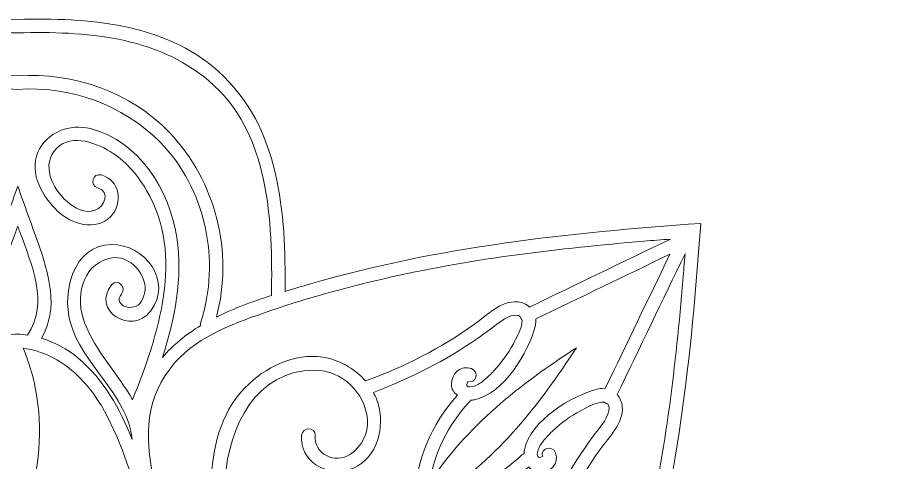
# Model space of a CAD drawing. Header units: inches. Extents: x 57 to 653, y -399 to -7.
# Drawn here: x 150 to 242.5, y -53.7 to -7.5 of the extents above; entities that cross this region are included whole.
import ezdxf

# ---------------------------------------------------------------- set-up
doc = ezdxf.new("R2010")
doc.units = ezdxf.units.IN
doc.header["$MEASUREMENT"] = 0
doc.layers.add('Layer 1', color=7, linetype='Continuous')

# ---------------------------------------------------------------- blocks, each defined once
blk = doc.blocks.new('block 6')
at = {"layer": 'Layer 1', "lineweight": 0}
for points, knots in [([(236.968894737045, -79.11944948006021), (231.1768850215267, -72.65086168215021), (222.1841042384058, -72.07138004308217), (214.0566504423259, -72.16523429268273), (214.3267687312036, -71.26615461727124), (214.5816922614413, -70.38064860363374), (214.830808877552, -69.5260886032047), (218.688632278785, -56.29171998138918), (220.1704599824643, -42.5868219468357), (221.1286008136594, -28.87142307590329), (207.4131535517718, -29.82951551614678), (193.7082555172219, -31.31131902434936), (180.4739110908795, -35.16921501201068), (179.6193268949755, -35.41830743264654), (178.7338692722915, -35.67327935383582), (177.8347654014033, -35.94337344723499), (177.9286438464806, -27.81589545568204), (177.3492105983623, -18.82313886803604), (170.8805018230742, -13.03110495704277), (165.2238899886524, -7.966048303980642), (157.3276481567882, -7.464476096134604), (150, -7.62963441213833), (142.6723518432154, -7.464476096134604), (134.7761100113512, -7.966048303980642), (129.1194981769258, -13.03110495704277), (122.6507894016395, -18.82313886803604), (122.0713561535249, -27.81589545568204), (122.1652345986004, -35.94337344723499), (121.2661307277122, -35.67327935383582), (120.3806731050245, -35.41830743264654), (119.5260889091205, -35.16921501201068), (106.2917444827781, -31.31131902434936), (92.58684644822824, -29.82951551614678), (78.87139918634603, -28.87142307590329), (79.82954001753933, -42.5868219468357), (81.31136772121499, -56.29171998138918), (85.1691911224516, -69.5260886032047), (85.41830773856236, -70.38064860363374), (85.67323126880183, -71.26615461727124), (85.94334955767408, -72.16523429268273), (77.81589576159786, -72.07138004308217), (68.82311497847877, -72.65086168215021), (63.03110526296041, -79.11944948006021), (57.96602441441973, -84.77613390091028), (57.46450059752533, -92.67232734182289), (57.62961052257742, -99.999999694086), (57.46450059752533, -107.327696241824), (57.96602441441973, -115.2238654872599), (63.03110526296041, -120.8805499081118), (68.82311497847877, -127.34913770602), (77.81589576159786, -127.9286435405629), (85.94334955767408, -127.8347650954875), (85.67323126880183, -128.7338447708989), (85.41830773856236, -129.6193749800132), (85.1691911224516, -130.4739349804404), (81.31136772121499, -143.7083036022577), (79.82954001753933, -157.4131774413327), (78.87139918634603, -171.1286005077418), (92.58684644822824, -170.1705080674983), (106.2917444827781, -168.6887045592957), (119.5260889091205, -164.8307843761595), (120.3806731050245, -164.5816919555255), (121.2661307277122, -164.3267442298093), (122.1652345986004, -164.0566259409352), (122.0713561535249, -172.18410393249), (122.6507894016395, -181.176884715609), (129.1194981769258, -186.9688944311274), (134.7761100113512, -192.0339752796663), (142.6723518432154, -192.5355232920356), (150, -192.3703649760319), (157.3276481567882, -192.5355232920356), (165.2238899886524, -192.0339752796663), (170.8805018230742, -186.9688944311274), (177.3492105983623, -181.176884715609), (177.9286438464806, -172.18410393249), (177.8347654014033, -164.0566259409352), (178.7338692722915, -164.3267442298093), (179.6193268949755, -164.5816919555255), (180.4739110908795, -164.8307843761595), (193.7082555172219, -168.6887045592957), (207.4131535517718, -170.1705080674983), (221.1286008136594, -171.1286005077418), (220.1704599824643, -157.4131774413327), (218.688632278785, -143.7083036022577), (214.830808877552, -130.4739349804404), (214.5816922614413, -129.6193749800132), (214.3267687312036, -128.7338447708989), (214.0566504423259, -127.8347650954875), (222.1841042384058, -127.9286435405629), (231.1768850215267, -127.34913770602), (236.968894737045, -120.8805499081118), (242.0339755855821, -115.2238654872599), (242.5354994024747, -107.327696241824), (242.3703894774226, -99.999999694086), (242.5354994024747, -92.67232734182289), (242.0339755855821, -84.77613390091028), (236.968894737045, -79.11944948006021)], [0, 0, 0, 0, 1, 1, 1, 2, 2, 2, 3, 3, 3, 4, 4, 4, 5, 5, 5, 6, 6, 6, 7, 7, 7, 8, 8, 8, 9, 9, 9, 10, 10, 10, 11, 11, 11, 12, 12, 12, 13, 13, 13, 14, 14, 14, 15, 15, 15, 16, 16, 16, 17, 17, 17, 18, 18, 18, 19, 19, 19, 20, 20, 20, 21, 21, 21, 22, 22, 22, 23, 23, 23, 24, 24, 24, 25, 25, 25, 26, 26, 26, 27, 27, 27, 28, 28, 28, 29, 29, 29, 30, 30, 30, 31, 31, 31, 32, 32, 32, 32]), ([(130.1107384186525, -14.02241778519601), (135.6567285389283, -9.32689862998086), (142.9997650181558, -8.868176609310467), (150, -9.03016531801768), (157.0002349818442, -8.868176609310467), (164.3432714610717, -9.32689862998086), (169.8892615813475, -14.02241778519601), (176.2789963244886, -19.43235674653806), (176.5375975670086, -28.67181040273863), (176.4279436718862, -36.36176161018921), (176.4278468899811, -36.36730237408665), (176.4292018366104, -36.37187531896416), (176.4292018366104, -36.37734349643506), (174.4838856035803, -36.99573146016337), (172.5160191873547, -37.71005448438882), (170.6877122740098, -38.61835263598005), (172.4908558927982, -31.88366299813424), (170.6214166710452, -24.49530839323052), (165.8061299119327, -19.4207913092323), (161.7843579684686, -15.18254244615673), (155.784557509056, -13.12868530987544), (150, -13.52128109590922), (144.2154424909495, -13.12868530987544), (138.2156420315314, -15.18254244615673), (134.1938700880728, -19.4207913092323), (129.3785833289585, -24.49530839323052), (127.5091441072072, -31.88366299813424), (129.3122877259902, -38.61835263598005), (127.4839808126508, -37.71005448438882), (125.5161143964197, -36.99573146016337), (123.5707981633896, -36.37734349643506), (123.5707981633896, -36.37187531896416), (123.5721531100189, -36.36730237408665), (123.5720563281193, -36.36176161018921), (123.4624024329914, -28.67181040273863), (123.7210036755114, -19.43235674653806), (130.1107384186525, -14.02241778519601)], [0, 0, 0, 0, 1, 1, 1, 2, 2, 2, 3, 3, 3, 4, 4, 4, 5, 5, 5, 6, 6, 6, 7, 7, 7, 8, 8, 8, 9, 9, 9, 10, 10, 10, 11, 11, 11, 12, 12, 12, 12]), ([(141.3070495497141, -23.82318227833821), (139.3135359294174, -24.38860634611956), (139.0028660235457, -26.74952826241861), (140.320841966899, -28.15272067060505), (141.8338334430682, -29.76353445436325), (144.5025943945984, -28.90585323758933), (145.8609283911464, -27.59022425536386), (147.396470050513, -26.10287998326385), (148.8506181301764, -23.65795137590794), (147.9064138928898, -21.47176918392506), (147.0032451821116, -19.3806026243692), (144.5792456610943, -18.46311019207315), (142.4186864777021, -19.00591149022875), (137.3580575966644, -20.2772385567514), (134.1777075104128, -25.41379284002142), (133.4437135645767, -30.32201442066616), (132.8023398990917, -34.61112217331538), (133.6227600835373, -38.7830270424729), (134.9394778621663, -42.82647813201402), (133.8290990989026, -41.50252590620221), (132.4620547311661, -40.4175281967764), (130.9459662341269, -39.50751216642311), (130.9701617096616, -39.4014150062012), (130.9693874544446, -39.28290556702996), (130.9271905451114, -39.15104022536252), (128.8845117185283, -32.77093528148544), (130.3983742318142, -25.22276956067071), (135.1852071116991, -20.41210413738372), (139.0854209860736, -16.49234031878041), (144.5713095451192, -14.52275602378722), (150, -14.92212654297327), (155.4286904548826, -14.52275602378722), (160.9145790139319, -16.49234031878041), (164.8147928883009, -20.41210413738372), (169.6016257681858, -25.22276956067071), (171.1154882814717, -32.77093528148544), (169.0728094548886, -39.15104022536252), (169.0306125455554, -39.28290556702996), (169.0298382903384, -39.4014150062012), (169.0540337658731, -39.50751216642311), (167.5379452688394, -40.4175281967764), (166.1709009010992, -41.50252590620221), (165.0605221378391, -42.82647813201402), (166.3772399164627, -38.7830270424729), (167.1976601009119, -34.61112217331538), (166.5562864354233, -30.32201442066616), (165.8222924895872, -25.41379284002142), (162.6419424033411, -20.2772385567514), (157.5813135222979, -19.00591149022875), (155.4207543389057, -18.46311019207315), (152.9967548178884, -19.3806026243692), (152.0935861071102, -21.47176918392506), (151.1493818698236, -23.65795137590794), (152.6035299494924, -26.10287998326385), (154.1390716088572, -27.59022425536386), (155.4974056054016, -28.90585323758933), (158.1661665569372, -29.76353445436325), (159.679158033101, -28.15272067060505), (160.9971339764561, -26.74952826241861), (160.6864640705826, -24.38860634611956), (158.6929504502878, -23.82318227833821), (157.8213326396071, -23.57600130026913), (157.452012901038, -24.92877033744298), (158.3202433451443, -25.17503188744013), (159.7192257405877, -25.5718376862169), (159.0334291820182, -27.12896170976092), (158.0533188590398, -27.50733055618002), (156.9981057799978, -27.91470977776771), (155.9043735039068, -27.2612867654625), (155.1304086324835, -26.59891142721244), (153.5869308571419, -25.27805622226879), (152.3854803239665, -22.7262078085223), (154.0516775512224, -21.05076790961175), (155.6753875234408, -19.41808141597176), (158.3572140317629, -20.56284194996988), (159.9393077860568, -21.58389101755529), (161.4171674317458, -22.5376524676758), (162.5456444107076, -23.95865274585958), (163.4228755717122, -25.45993361186629), (167.4107738494258, -32.28470300513072), (164.6411661558614, -40.45493440195423), (161.9582750466179, -47.22826421423088), (160.4373474544736, -44.51933877330885), (158.0831276849003, -42.15969921721444), (156.9566831258817, -39.20685918742311), (156.0003811508304, -36.70015953102484), (156.5661681507445, -33.29561416846627), (159.4959498923508, -32.51910877211412), (161.2126672725244, -32.06411285467584), (162.7233359830389, -33.41100239129446), (163.1718233175598, -34.9387531075372), (163.3808722261838, -35.65116468919587), (163.2022128348308, -36.3777790149943), (162.8530237319083, -37.00267556164181), (162.1703241942068, -38.2245954671198), (159.7877473273038, -37.43308887593594), (160.8014409703264, -36.23371915365715), (161.3811645641508, -35.54792259508758), (160.3945698537264, -34.55102061208527), (159.8102007285997, -35.24243052097881), (157.5773454643131, -37.88404414896286), (161.8487179333952, -40.61999593605651), (163.8359407300486, -38.00930412580783), (166.1896765901147, -34.9170739614583), (163.2329894797131, -31.00004423158862), (159.7558092995969, -31.07974412800104), (155.7302628619527, -31.17202567169261), (154.6210454815191, -36.00342661751347), (155.4535634037347, -39.11552126727838), (156.6696280041306, -43.6613672108324), (161.451525007009, -46.62151427423305), (161.9279823112447, -51.37239267747282), (160.6249107808217, -48.17418633027773), (158.9850382309487, -45.13685569991867), (156.2719511682371, -42.87433678262096), (155.1517974328599, -41.94019786315948), (153.8452417539593, -41.23589176580572), (152.4675513769816, -40.81818107616527), (154.303600842497, -37.72389429639588), (153.2493555824749, -34.09592791274554), (152.1095551209655, -30.89987496287358), (151.4082734580534, -28.93321832042056), (150.7036044285633, -26.96777145174565), (150, -25.00196165093803), (149.2963955714367, -26.96777145174565), (148.5917265419521, -28.93321832042056), (147.8904448790399, -30.89987496287358), (146.7506444175251, -34.09592791274554), (145.6963991575067, -37.72389429639588), (147.5324486230184, -40.81818107616527), (146.1547582460462, -41.23589176580572), (144.8482025671456, -41.94019786315948), (143.7280488317683, -42.87433678262096), (141.0149617690531, -45.13685569991867), (139.3750892191783, -48.17418633027773), (138.0720176887553, -51.37239267747282), (138.5484749929965, -46.62151427423305), (143.3303719958694, -43.6613672108324), (144.5464365962707, -39.11552126727838), (145.3789545184864, -36.00342661751347), (144.2697371380473, -31.17202567169261), (140.2441907004031, -31.07974412800104), (136.7670105202887, -31.00004423158862), (133.8103234098871, -34.9170739614583), (136.1640592699514, -38.00930412580783), (138.1512820666103, -40.61999593605651), (142.4226545356923, -37.88404414896286), (140.1897992714003, -35.24243052097881), (139.6054301462736, -34.55102061208527), (138.618835435851, -35.54792259508758), (139.1985590296736, -36.23371915365715), (140.2122526726962, -37.43308887593594), (137.829675805795, -38.2245954671198), (137.1469762680936, -37.00267556164181), (136.7977871651692, -36.3777790149943), (136.6191277738162, -35.65116468919587), (136.8281766824421, -34.9387531075372), (137.2766640169611, -33.41100239129446), (138.7873327274792, -32.06411285467584), (140.5040501076528, -32.51910877211412), (143.4338318492591, -33.29561416846627), (143.999618849175, -36.70015953102484), (143.0433168741201, -39.20685918742311), (141.9168723151051, -42.15969921721444), (139.5626525455282, -44.51933877330885), (138.0417249533875, -47.22826421423088), (135.3588338441386, -40.45493440195423), (132.5892261505778, -32.28470300513072), (136.5771244282878, -25.45993361186629), (137.4543555892924, -23.95865274585958), (138.5828325682542, -22.5376524676758), (140.0606922139432, -21.58389101755529), (141.6427859682426, -20.56284194996988), (144.3246124765628, -19.41808141597176), (145.9483224487776, -21.05076790961175), (147.6145196760335, -22.7262078085223), (146.4130691428581, -25.27805622226879), (144.8695913675165, -26.59891142721244), (144.0956264960987, -27.2612867654625), (143.0018942200022, -27.91470977776771), (141.9466811409638, -27.50733055618002), (140.9665708179818, -27.12896170976092), (140.2807742594123, -25.5718376862169), (141.6797566548594, -25.17503188744013), (142.547987098962, -24.92877033744298), (142.1786673603929, -23.57600130026913), (141.3070495497141, -23.82318227833821)], [0, 0, 0, 0, 1, 1, 1, 2, 2, 2, 3, 3, 3, 4, 4, 4, 5, 5, 5, 6, 6, 6, 7, 7, 7, 8, 8, 8, 9, 9, 9, 10, 10, 10, 11, 11, 11, 12, 12, 12, 13, 13, 13, 14, 14, 14, 15, 15, 15, 16, 16, 16, 17, 17, 17, 18, 18, 18, 19, 19, 19, 20, 20, 20, 21, 21, 21, 22, 22, 22, 23, 23, 23, 24, 24, 24, 25, 25, 25, 26, 26, 26, 27, 27, 27, 28, 28, 28, 29, 29, 29, 30, 30, 30, 31, 31, 31, 32, 32, 32, 33, 33, 33, 34, 34, 34, 35, 35, 35, 36, 36, 36, 37, 37, 37, 38, 38, 38, 39, 39, 39, 40, 40, 40, 41, 41, 41, 42, 42, 42, 43, 43, 43, 44, 44, 44, 45, 45, 45, 46, 46, 46, 47, 47, 47, 48, 48, 48, 49, 49, 49, 50, 50, 50, 51, 51, 51, 52, 52, 52, 53, 53, 53, 54, 54, 54, 55, 55, 55, 56, 56, 56, 57, 57, 57, 58, 58, 58, 59, 59, 59, 60, 60, 60, 61, 61, 61, 62, 62, 62, 62]), ([(151.015822844869, -40.49038077361365), (150.6784411340068, -40.44000579354906), (150.3394141308108, -40.40579339114265), (150, -40.3914454741498), (149.6605858691946, -40.40579339114265), (149.3215588659932, -40.44000579354906), (148.984177155131, -40.49038077361365), (146.7226744478085, -37.16645473553945), (148.5836936440719, -33.11376097434368), (149.7880476343125, -29.74679118529093), (149.858698422875, -29.54923512754613), (149.9293492114375, -29.35170326527805), (150, -29.15414720753324), (150.0706507885625, -29.35170326527805), (150.1413015771268, -29.54923512754613), (150.2119523656893, -29.74679118529093), (151.4163063559281, -33.11376097434368), (153.277325552197, -37.16645473553945), (151.015822844869, -40.49038077361365)], [0, 0, 0, 0, 1, 1, 1, 2, 2, 2, 3, 3, 3, 4, 4, 4, 5, 5, 5, 6, 6, 6, 6]), ([(188.9413597091789, -34.44376206903871), (197.584854607474, -32.50751913933345), (206.4034279667394, -31.46367793379432), (215.2207431612751, -30.72102200771769), (216.1360096098233, -30.64393522266255), (217.0519535316835, -30.57570398165262), (217.9678006716404, -30.5055129071261), (213.0790564488034, -32.86241837448324), (208.1903122259628, -35.21929964636729), (203.3015680031276, -37.57618091825134), (202.9734773548698, -37.27516500711863), (202.5469595121322, -37.07480227421183), (202.0725346278377, -37.03942848897896), (200.2844889857897, -36.90620820068216), (198.9233483140815, -38.39768989909862), (197.5746925077474, -39.36187959917697), (194.0899633392655, -41.85316673765919), (190.2392050168874, -43.81871038823738), (186.2148199620678, -45.27353594121814), (185.2098366902374, -44.10954000417041), (183.8197582297908, -43.26761004197033), (182.3364787975806, -42.91075097330213), (179.3638226733237, -42.19560530290983), (176.2355412504294, -43.55386671302767), (174.093080282737, -45.5645833164308), (168.5739955312547, -50.74435071900734), (170.2169651019976, -59.33425263898789), (170.9283120827313, -66.04106908901667), (170.8043344660909, -66.28590310595791), (170.8528221990618, -66.57636978975825), (171.0034148387931, -66.79020940253758), (171.385703352249, -70.80704546899142), (171.1874940166654, -74.77764398169529), (169.4395160821023, -78.4741319520599), (168.3037804604774, -80.8758474401111), (166.5986769085612, -82.96757049560438), (164.5328672073683, -84.61540335692916), (167.2133387690592, -79.46779174133917), (168.2156121476291, -73.560176043713), (167.4116448865443, -67.74714045995643), (166.3380432460981, -59.98578840419941), (160.0915457181254, -50.45569869587052), (166.3746268051073, -43.35856083450744), (168.911474024022, -40.49301808044765), (172.8489489307176, -39.15278229960131), (176.358551048048, -37.94477479255511), (180.477685585065, -36.52691992619293), (184.6920535137851, -35.3956846630208), (188.9413597091789, -34.44376206903871)], [0, 0, 0, 0, 1, 1, 1, 2, 2, 2, 3, 3, 3, 4, 4, 4, 5, 5, 5, 6, 6, 6, 7, 7, 7, 8, 8, 8, 9, 9, 9, 10, 10, 10, 11, 11, 11, 12, 12, 12, 13, 13, 13, 14, 14, 14, 15, 15, 15, 16, 16, 16, 16]), ([(219.2790018818432, -34.77928072828581), (218.536297564815, -43.59654753187169), (217.4925047502293, -52.41514508661385), (215.5561892340957, -61.05863998490531), (214.6043392265437, -65.3079945712525), (213.4730555724163, -69.52233830449768), (212.0552007060542, -73.64147284151113), (210.8472657854363, -77.1510507633684), (209.5070300045918, -81.0885498655407), (206.6414146641018, -83.62539708445547), (199.5443009982173, -89.90845397596058), (190.0141870944117, -83.66195644798972), (182.2528592341314, -82.58842739396823), (176.4398478458461, -81.78438754645686), (170.5321837572719, -82.78668512050353), (165.384547946207, -85.46715668219622), (167.0324533939565, -83.40127439457319), (169.1241038630233, -81.69621923360683), (171.5258435465494, -80.56050780746045), (175.2223315169158, -78.81252987289554), (179.1929058341429, -78.61427214636024), (183.209741900595, -78.9965848552929), (183.4236299043278, -79.14715329954743), (183.7141691745528, -79.19566522799505), (183.9589306050693, -79.07163922040127), (190.6658196415228, -79.78305878756328), (199.2556973660321, -81.42595577187967), (204.4353679867036, -75.9068952158741), (206.4461087855816, -73.76448263913335), (207.8043460002264, -70.63612862980881), (207.089224525309, -67.66352089650536), (206.7323896521139, -66.18021726882034), (205.8904838853941, -64.79016300384683), (204.7264879483446, -63.78520392749306), (206.1813135013235, -59.76079467719865), (208.1468571519035, -55.90996376839394), (210.638120094909, -52.42530718633861), (211.6022614040357, -51.0766755754812), (213.0938640798286, -49.7155107082981), (212.9605954005838, -47.92746506624644), (212.9252700063007, -47.45306437742693), (212.7248346869692, -47.0265465346929), (212.4238429713114, -46.6984074954853), (214.7806758522438, -41.8096632726465), (217.1376055150758, -36.92094324528443), (219.4944383960101, -32.03222321792055), (219.4242715169585, -32.94804616240435), (219.3560402759485, -33.86399008426451), (219.2790018818432, -34.77928072828581)], [0, 0, 0, 0, 1, 1, 1, 2, 2, 2, 3, 3, 3, 4, 4, 4, 5, 5, 5, 6, 6, 6, 7, 7, 7, 8, 8, 8, 9, 9, 9, 10, 10, 10, 11, 11, 11, 12, 12, 12, 13, 13, 13, 14, 14, 14, 15, 15, 15, 16, 16, 16, 16]), ([(203.9472968542104, -38.81656197156553), (208.6047323309303, -36.57117345094593), (213.2621678076539, -34.32576073485325), (217.9196032843738, -32.08037221423547), (215.6742631547077, -36.7378076909572), (213.4288262431401, -41.39529155863056), (211.1834861134739, -46.05272703535229), (210.9624362489849, -46.02645074892098), (210.7327727952015, -46.03743549481442), (210.5015608309895, -46.0936173890077), (207.6959502698282, -46.77537330316227), (203.4032857822749, -49.38236320565375), (202.769073977548, -52.43839693860355), (202.7434267734789, -52.56186645025809), (202.7342324927777, -52.69501415213017), (202.7383941145672, -52.83263801697467), (202.6615492842684, -52.86469702205795), (202.5856722729895, -52.91020871153887), (202.5141504473086, -52.97807702041609), (200.1620598795798, -55.21078711185328), (197.2426338015048, -56.6163748721192), (194.1149330700173, -57.0960743700798), (200.036630534405, -53.26205931677214), (204.3645236343364, -47.69412390018624), (208.1841181842265, -41.81585731438463), (202.3058757939016, -45.63547605974782), (196.7379161818371, -49.96332076872932), (192.9039979104309, -55.88501823311708), (193.3836490174417, -52.75731750163322), (194.7893093641342, -49.8379882054578), (197.0218742827183, -47.48584924677925), (197.089815178022, -47.41435161657137), (197.135302672028, -47.33849880076923), (197.1674342635379, -47.26153299309226), (197.3049613464827, -47.26579139678506), (197.4381332438279, -47.25657292060714), (197.5616269509592, -47.23092571653979), (200.6177090748588, -46.59668971633437), (203.2246263909219, -42.30404942425594), (203.9063581096034, -39.49841466762155), (203.9625883947483, -39.26717850793284), (203.9735247496883, -39.03758764057784), (203.9472968542104, -38.81656197156553)], [0, 0, 0, 0, 1, 1, 1, 2, 2, 2, 3, 3, 3, 4, 4, 4, 5, 5, 5, 6, 6, 6, 7, 7, 7, 8, 8, 8, 9, 9, 9, 10, 10, 10, 11, 11, 11, 12, 12, 12, 13, 13, 13, 14, 14, 14, 14]), ([(179.5638708650513, -50.92748627333276), (179.3584028868045, -53.61151456992775), (182.0721674228334, -55.2226428948652), (184.4676162827218, -54.52407112521178), (187.2049956028732, -53.72576560540438), (188.189848239057, -50.56273947963928), (187.636836450225, -48.05134590098532), (187.5125684878767, -47.48698643412718), (187.304100270665, -46.95434723569633), (187.0344658913, -46.45676728131366), (190.8703198007497, -45.02991169805318), (194.5035124071146, -43.16477927094638), (197.8843945945973, -40.85072399075943), (198.7919184909733, -40.22957774281895), (199.6495029258422, -39.54266819237455), (200.5419288454832, -38.90139130879106), (200.842630215433, -38.68527732131042), (201.8974561668674, -38.18455195510978), (202.3315229979671, -38.55171829635583), (202.3586219305671, -38.67617982250886), (202.4198848746237, -38.79628616306582), (202.5065046770378, -38.89720549152298), (202.5314744077896, -39.0563633295933), (202.5226672546978, -39.25691962630481), (202.4585976354811, -39.5205293322615), (202.2994881883606, -40.1753798776208), (201.9260068279982, -40.80540586508141), (201.6153369221247, -41.39964674422663), (201.0747132167671, -42.43390654145333), (200.3704313148901, -43.36753735593084), (199.5848526152113, -44.22611380529816), (199.2751505283613, -44.5645601170836), (198.930897302449, -44.86876983098773), (198.5873215498486, -45.17157620731086), (198.2858459246781, -45.4435575478019), (197.9458511024586, -45.65321134331498), (197.5676274288926, -45.80048920289846), (196.841666380933, -46.01096564457839), (196.6106479805239, -45.85688885637137), (196.8744754457603, -45.33835562017521), (197.7307049339979, -45.6361293375885), (198.0953791412649, -44.2815214442744), (197.2470857690023, -43.98650601107329), (196.1083499084143, -43.59047446751356), (195.1837923972598, -44.49519168872575), (195.1617261235715, -45.61565996528589), (195.1525318428703, -46.08427793544979), (195.4132622872385, -46.47878516405217), (195.7867436475972, -46.76492085773134), (193.0672689793446, -49.75250559039159), (191.4887561554297, -53.56445437001094), (191.3270335969501, -57.56907172131832), (191.3204524276043, -57.58426647995293), (191.3132905668463, -57.59815468291163), (191.3069029613034, -57.61390593748365), (191.2596733930586, -57.73052812956303), (191.2124438248138, -57.84715032164422), (191.165214256569, -57.9637725137236), (191.0744328323617, -58.18806457193568), (191.1601815976592, -58.43592302331672), (191.3201620819, -58.61163056665464), (191.3206459914072, -58.63352747201498), (191.3220977199417, -58.65547276832513), (191.3225816294507, -58.67739386915855), (191.3445511212394, -58.67792616962106), (191.3665206130227, -58.67937789815187), (191.3883933229063, -58.67983761218784), (191.564149257194, -58.83981809642682), (191.8119109266754, -58.92554266624757), (192.0362513758373, -58.83476124204026), (192.1528735679185, -58.78753167379546), (192.2694957599961, -58.74032630102556), (192.3861179520791, -58.69312092825567), (192.401893402126, -58.68673332271646), (192.4157332141331, -58.67959565743149), (192.4309279727677, -58.67303868356248), (196.43556951955, -58.51124353865816), (200.2475182991711, -56.9327065192665), (203.2350788363547, -54.2132318510121), (203.5212629209873, -54.58671321137444), (203.9157459541129, -54.84751624216733), (204.3843639242787, -54.83829776598941), (205.5048080053602, -54.81625568777599), (206.4095252265724, -53.89162559019678), (206.0134936830127, -52.75288972961062), (205.7185024452865, -51.90462055282114), (204.363942942924, -52.26936734651463), (204.661644073909, -53.12557263927738), (204.1430866422397, -53.38940010451552), (203.9890098540309, -53.15833331315298), (204.1995104911894, -52.43239646067013), (204.3468125462477, -52.05412439615247), (204.5564421462841, -51.7142263558344), (204.8283992913002, -51.41267814423918), (205.1312298630965, -51.0690781961639), (205.4354153815275, -50.72487336119957), (205.7738616933111, -50.41517127434963), (206.632510729105, -49.62954418372101), (207.5660689571541, -48.92535906374542), (208.6003771453361, -48.38466277195948), (209.1946180244813, -48.07404125703943), (209.8246682074168, -47.70051150572544), (210.4794945573012, -47.54140205860676), (210.7430316768296, -47.47733243939001), (210.9436605599694, -47.46852528629461), (211.1027700070881, -47.4935192125231), (211.2037135310202, -47.58016321041578), (211.323819871579, -47.641353568044), (211.448281397732, -47.66842830516725), (211.8153751525497, -48.10256772269349), (211.3147223727774, -49.15732108770135), (211.0986083852949, -49.4580708486028), (210.4573315017096, -50.35049676824383), (209.7703735603136, -51.2081053985894), (209.1492273123749, -52.11560509948686), (206.8352688140913, -55.49648728697139), (204.9700879960346, -59.12972828428974), (203.5432324127705, -62.96555799826274), (203.0455798719631, -62.69589942342282), (202.5129890644839, -62.48747959716275), (201.9486537930989, -62.36318743933771), (199.4372602144485, -61.81015145502897), (196.2742340886834, -62.79505248216628), (195.4758801779208, -65.53243180231584), (194.7773084082692, -67.92785646672746), (196.3885335151099, -70.64164519823316), (199.0724892252783, -70.43615302451144), (199.9680121657893, -70.36758304684554), (199.9746901170347, -68.96514069839759), (199.0724892252783, -69.03421878104928), (197.1207853867072, -69.18365003795589), (196.0284080572455, -66.93697915713346), (197.0965899111707, -65.36236180477863), (197.901428209374, -64.17579148905861), (199.2499872338049, -63.4492013587369), (200.7030707125468, -63.57702605598752), (203.4930993874623, -63.82244076434108), (205.8489644493729, -66.2192687663337), (205.854674581602, -69.065092207833), (205.8669658831714, -75.22409889626942), (199.9340417181356, -78.00106201439485), (194.5433865507966, -78.41514338270645), (196.1248028317768, -72.89496983482604), (195.0289413538358, -66.84300393015656), (191.5216620021565, -62.27354320248014), (191.2088628944384, -61.86601880803937), (190.872352220691, -61.48039131896076), (190.5251955377153, -61.1056275983974), (190.6880794790159, -60.97635117261234), (190.7958945179998, -60.77947258818313), (190.7958945179998, -60.55926956533585), (190.7958945179998, -60.52812998832087), (190.7958945179998, -60.4969662158328), (190.7958945179998, -60.46580244334473), (190.7958945179998, -60.12711417680111), (190.5450358276521, -59.83926060435988), (190.221977838306, -59.77797346482839), (190.1608116761527, -59.45491547548227), (189.8728855172867, -59.20408098060943), (189.5342456416929, -59.20408098060943), (189.503081869203, -59.20408098060943), (189.4719180967149, -59.20408098060943), (189.4407543242251, -59.20408098060943), (189.2204787149531, -59.20408098060943), (189.0236243259988, -59.31192021507013), (188.894420486642, -59.47480415637256), (188.5195841796485, -59.12759908244334), (188.1340050815197, -58.79111260417449), (187.7264564916077, -58.47833769192948), (183.1569957639313, -54.97105834025024), (177.1050298592618, -53.87522105778407), (171.5848805068545, -55.45663733876609), (171.9989134842144, -50.06598217142528), (174.7758766023417, -44.13305800638955), (180.9348832907781, -44.14537350343744), (183.7807551232272, -44.15103524471124), (186.1775589297449, -46.50697289305026), (186.4229978335752, -49.29690478606426), (186.5508467263007, -50.75001246028114), (185.8242082050274, -52.09852309376038), (184.6376620847805, -52.90348236934005), (183.0630205369507, -53.97161583231718), (180.8163254606534, -52.8792385028537), (180.96575671756, -50.92748627333276), (181.0348589956884, -50.02535796800294), (179.6323924517674, -50.03203591925012), (179.5638708650513, -50.92748627333276)], [0, 0, 0, 0, 1, 1, 1, 2, 2, 2, 3, 3, 3, 4, 4, 4, 5, 5, 5, 6, 6, 6, 7, 7, 7, 8, 8, 8, 9, 9, 9, 10, 10, 10, 11, 11, 11, 12, 12, 12, 13, 13, 13, 14, 14, 14, 15, 15, 15, 16, 16, 16, 17, 17, 17, 18, 18, 18, 19, 19, 19, 20, 20, 20, 21, 21, 21, 22, 22, 22, 23, 23, 23, 24, 24, 24, 25, 25, 25, 26, 26, 26, 27, 27, 27, 28, 28, 28, 29, 29, 29, 30, 30, 30, 31, 31, 31, 32, 32, 32, 33, 33, 33, 34, 34, 34, 35, 35, 35, 36, 36, 36, 37, 37, 37, 38, 38, 38, 39, 39, 39, 40, 40, 40, 41, 41, 41, 42, 42, 42, 43, 43, 43, 44, 44, 44, 45, 45, 45, 46, 46, 46, 47, 47, 47, 48, 48, 48, 49, 49, 49, 50, 50, 50, 51, 51, 51, 52, 52, 52, 53, 53, 53, 54, 54, 54, 55, 55, 55, 56, 56, 56, 57, 57, 57, 58, 58, 58, 59, 59, 59, 60, 60, 60, 61, 61, 61, 62, 62, 62, 62]), ([(152.7767695543243, -71.1887290955583), (152.5703337570558, -70.7802610775725), (152.3653496883217, -70.37302702883972), (152.1671403527362, -69.9662526941429), (151.1400908072192, -67.8588509705005), (150.5072339491217, -65.75592540983416), (150.494071610432, -63.39812470988181), (150.4808124898354, -61.0237017182335), (151.1066042690782, -58.66123129150219), (151.5948689653796, -56.35349103042972), (152.5045220636002, -52.05310818618091), (152.5790441282479, -48.01510107863578), (151.2610681848946, -43.78861121667069), (151.0575358446949, -43.13596245958433), (150.8255496252623, -42.49371775697728), (150.5746909349127, -41.85873169703154), (152.5202007317457, -42.11157441637442), (154.4089963339266, -43.06831190998855), (155.9384407334601, -44.43320288040377), (158.8568989925134, -47.03779743081759), (160.3154990396797, -50.85366587747376), (161.6104408903229, -54.46029185170119), (155.492179382687, -57.66776506602582), (152.0388075504979, -64.42957783194652), (152.7767695543243, -71.1887290955583)], [0, 0, 0, 0, 1, 1, 1, 2, 2, 2, 3, 3, 3, 4, 4, 4, 5, 5, 5, 6, 6, 6, 7, 7, 7, 8, 8, 8, 8])]:
    blk.add_open_spline(points, degree=3, knots=knots, dxfattribs=at)

msp = doc.modelspace()

# ---------------------------------------------------------------- block references
at = {"layer": 'Layer 1'}
msp.add_blockref('block 6', (0, 0), dxfattribs=at)

doc.saveas('drawing.dxf')
